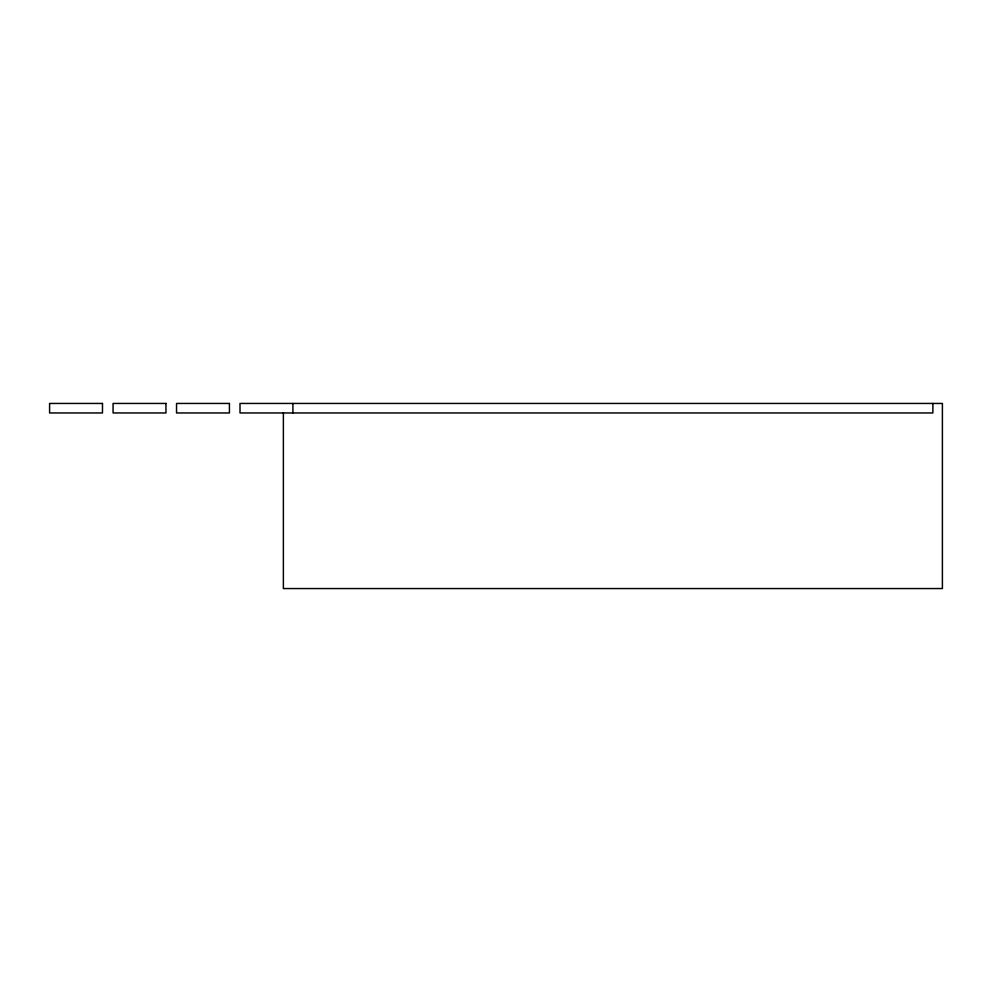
<?xml version="1.0" encoding="UTF-8"?>
<svg xmlns="http://www.w3.org/2000/svg" width="992" height="992" viewBox="0 0 992 992"><rect width="100%" height="100%" fill="white"/><g stroke="black" fill="none" stroke-linecap="round" stroke-linejoin="round"><path stroke-width="1.49" d="M932.877 403.446L932.877 412.957L240.002 412.957L240.002 403.446L942.4 403.446L942.4 588.554L283.377 588.554L283.377 412.697M292.9 403.446L292.9 412.957M102.486 403.446L49.6 403.446L49.6 412.957L102.486 412.957L102.486 403.446M165.962 403.446L113.063 403.446L113.063 412.957L165.962 412.957L165.962 403.446M229.425 403.446L176.539 403.446L176.539 412.957L229.425 412.957L229.425 403.446"/></g></svg>
